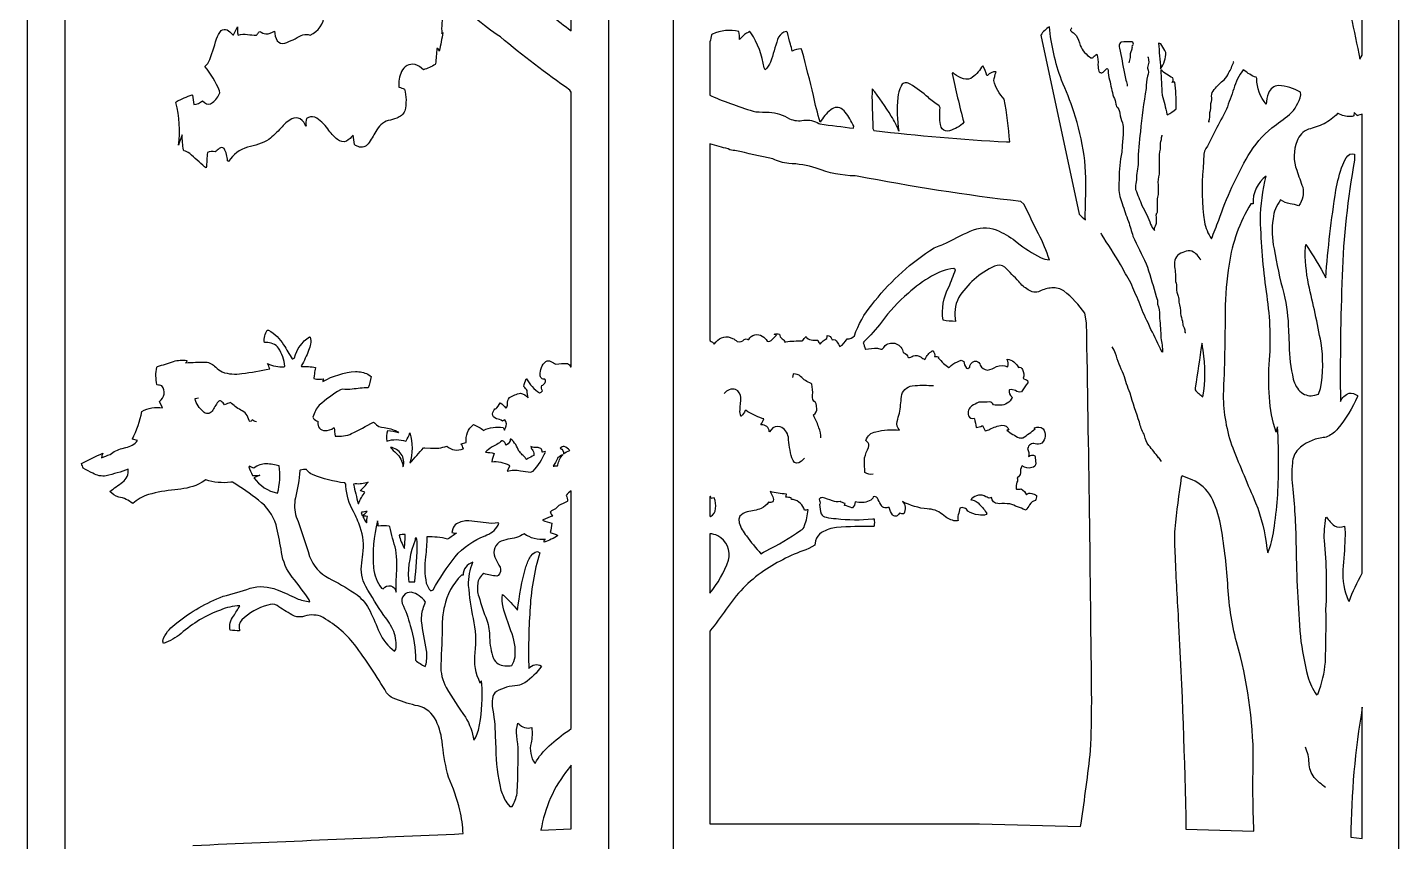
# Model space of a CAD drawing. Extents: x 1.4 to 96.1, y 1 to 80.1.
# Drawn here: x 2.65 to 21.57, y 53.07 to 64.31 of the extents above; entities that cross this region are included whole.
import ezdxf

# ---------------------------------------------------------------- set-up
doc = ezdxf.new("R2010")
doc.units = 0
doc.linetypes.add('0', pattern=[0])
doc.layers.add('1', color=7, linetype='0')

msp = doc.modelspace()

# ---------------------------------------------------------------- linework, layer by layer
at = {"layer": '1'}
for points in [[(11.56932, 78.646935), (21.569319, 78.646935), (21.569319, 44.646935), (11.56932, 44.646935)], [(10.668735, 77.227837), (10.668735, 48.229309), (10.654846, 48.229309), (10.654846, 48.20153), (2.654846, 48.20153), (2.654846, 77.200058), (2.668735, 77.200058), (2.668735, 77.227837)]]:
    msp.add_lwpolyline(points, close=True, dxfattribs=at)
msp.add_lwpolyline([(3.168756, 76.700058), (3.168735, 48.729309)], dxfattribs=at)
for points in [[(10.154846, 64.550964, -0.162757), (10.041735, 64.514702, -0.010674), (10.028127, 64.729584, 0.157896), (9.901481, 64.727455, -0.045033), (9.841554, 64.527824, -0.005219), (9.880856, 64.470871, 0.008967), (10.154847, 64.26001)], [(21.069321, 64.761543, -0.000981), (20.911131, 64.48893), (20.911066, 64.457695, -0.011173), (21.033001, 63.864746), (21.069321, 63.921837)], [(17.249842, 61.920036, 0.100163), (17.087967, 63.140121, 0.027543), (16.92046, 63.577469, -0.067171), (16.753811, 64.314934, 0.114804), (16.63419, 64.198769), (17.162764, 61.725967, 0.014521), (17.24828, 61.651127, -0.0051)], [(12.069321, 63.370453), (12.088329, 63.359161, 0.031385), (12.705088, 63.138737, 0.000107), (12.8857, 63.135452, -0.109896), (13.167524, 63.04459, 0.158277), (13.364192, 63.024509, -0.17065), (13.573618, 62.97818), (13.585233, 62.973595, 0.003348), (14.052308, 62.913666), (14.052522, 62.941315, 0.057819), (13.937481, 63.13472), (13.919243, 63.153633), (13.899688, 63.171181, 0.398328), (13.736124, 63.166359, 0.099756), (13.590723, 62.997337, -0.022349), (13.496992, 63.364952, 0.007461), (13.342733, 63.975212), (13.327813, 64.013237), (13.322147, 64.010857, 0.086717), (13.204415, 63.977051, 0.063661), (13.179306, 64.073196, -0.028603), (13.139137, 64.237), (13.124144, 64.250481), (13.087651, 64.239983, 0.168649), (13.002939, 64.139122, -0.005363), (12.905784, 63.827148, -0.097762), (12.83, 63.720154), (12.817112, 63.749428, 0.106955), (12.63482, 64.231743), (12.616924, 64.254013, -0.108147), (12.574242, 64.223595, 0.071363), (12.476318, 64.140144, 0.130551), (12.466951, 64.248741, 0.174691), (12.104049, 64.211723), (12.092855, 64.201622, -0.004814), (12.069321, 64.108063)], [(18.30394, 64.053497), (18.289936, 64.076416, 0.059691), (18.256699, 64.088608, -0.004296), (18.28676, 63.734764, 0.166981), (18.359692, 63.960976, 0.007286)], [(14.306502, 63.253792, -0.003689), (14.317975, 62.910942), (14.329966, 62.881081, 0.015155), (16.161404, 62.725197), (16.205271, 62.728096, 0.025062), (16.130892, 63.31282, -0.132265), (15.983809, 63.571114, -0.034209), (16.016205, 63.687378), (16.013876, 63.691498, 0.245853), (15.897068, 63.640411), (15.891581, 63.639755, 0.079566), (15.833492, 63.773155), (15.817593, 63.755547, -0.115548), (15.667976, 63.602306, -0.23398), (15.533131, 63.608025, -0.09322), (15.418298, 63.684586), (15.410714, 63.67128, 0.013932), (15.571315, 62.996666), (15.554553, 62.972595, -0.110857), (15.346691, 62.87257, -0.339878), (15.261304, 62.930305), (15.250331, 62.963676, -0.079973), (15.245975, 63.19545), (15.231438, 63.222374, -0.048651), (15.08276, 63.337303, 0.040929), (14.83166, 63.522049), (14.80486, 63.533569, 0.447184), (14.705684, 63.495262, 0.120964), (14.661656, 63.335739, 0.063765), (14.676276, 62.872757, 0.060256), (14.571996, 63.079914, 0.037644), (14.307389, 63.4589, 0.015604)], [(18.442535, 63.543831, 0.312411), (18.457216, 63.608665, -0.080263), (18.287724, 63.721077, -0.005912), (18.306551, 63.372276, -0.026829), (18.373066, 63.108017), (18.383127, 63.097031, 0.048766), (18.500158, 63.180176), (18.503141, 63.211906, 0.028969), (18.484482, 63.550926, 0.062568)], [(19.087776, 61.642906, -0.045711), (19.49531, 62.539463, -0.082075), (19.821623, 62.920197, 0.016334), (20.06514, 63.101856, 0.153611), (20.219631, 63.373383), (20.216146, 63.409271, 0.11766), (19.912001, 63.502815, 0.2984), (19.775797, 63.397263, 0.10632), (19.743288, 63.244453, -0.174127), (19.612457, 63.599937), (19.606184, 63.616211, -0.108324), (19.436735, 63.717308), (19.426922, 63.720718, 0.094207), (19.296782, 63.458401, -0.003124), (19.195061, 63.175117, 0.000859), (18.893663, 62.595573), (18.883284, 62.555763), (18.87742, 62.459389), (18.871714, 62.363007, 0.056867), (18.890114, 61.623234, 0.110379), (18.989, 61.388489, 0.002667)], [(21.069321, 63.100784), (21.06776, 63.106934), (21.003113, 63.087555), (21.000483, 63.086929), (20.958597, 63.130211), (20.957754, 63.129692), (20.952148, 63.084068, -0.164731), (20.904818, 63.074158, -0.127584), (20.736519, 63.118088), (20.728918, 63.115768, -0.069509), (20.541012, 62.973648, -0.029508), (20.324615, 62.898895, 0.230158), (20.169847, 62.737717, 0.184644), (20.164297, 62.332497, 0.000444), (20.24659, 62.097942, -0.221577), (20.190693, 61.843552, 0.06689), (20.072351, 61.868137, -0.09544), (19.942722, 61.92305, 0.153053), (19.837547, 61.664276, 0.088581), (19.851099, 61.250961, 0.023641), (19.986496, 60.630772, -0.055619), (20.049986, 60.128006), (20.059437, 59.919632, 0.053111), (20.117348, 59.451447, 0.159562), (20.229273, 59.263992, 0.219341), (20.412655, 59.227509), (20.466848, 59.24128), (20.49128, 59.322342, 0.085998), (20.499807, 59.95163, 0.012261), (20.32827, 60.755356, -0.058889), (20.283094, 61.272575), (20.291599, 61.30793, -0.026419), (20.564913, 60.84922, -0.02181), (20.705406, 62.058247, -0.042768), (20.798517, 62.408333, -0.07697), (20.869566, 62.533356), (20.898458, 62.555077), (20.929005, 62.562325), (20.961248, 62.553909), (20.962471, 62.471741, 0.037423), (20.790937, 60.878887, 0.012274), (20.767353, 59.142887, -0.188873), (20.886213, 59.258904, -0.149334), (21.002186, 59.22448), (21.00382, 59.212524, -0.067895), (20.732843, 58.768459, -0.103093), (20.590929, 58.658077, -0.082825), (20.510052, 58.641056, 0.159373), (20.183138, 58.48114, 0.160197), (20.103937, 58.29464, 0.070304), (20.11125, 57.930309, -0.022677), (20.154318, 57.132618, 0.015462), (20.214798, 55.900181, 0.036731), (20.317675, 55.345562, 0.066379), (20.436424, 55.091393), (20.461435, 55.113121, 0.070379), (20.559238, 55.544975, 0.011046), (20.568047, 56.272301, 0.038188), (20.545864, 57.221138, -0.053975), (20.567305, 57.538506), (20.574778, 57.547417, 0.076339), (20.684587, 57.427288, 0.259228), (20.824419, 57.422501, -0.047154), (20.829016, 57.248245, -0.018113), (20.799812, 56.818306, 0.113767), (20.875086, 56.39782), (20.889019, 56.381546, -0.054274), (21.069321, 56.771004)], [(12.069321, 59.99073), (12.071459, 59.978874, -0.127815), (12.129894, 59.93306), (12.156967, 59.964951, -0.382117), (12.380396, 60.013416, -0.055594), (12.447099, 59.971951, 0.347594), (12.54159, 59.996433, -0.295719), (12.59457, 59.998817), (12.606084, 59.99884, -0.442856), (12.791395, 60.043785, -0.14155), (12.85703, 59.976799, 0.358439), (12.927323, 59.995346, 0.035798), (12.982102, 60.054268), (12.987599, 60.056992), (12.956361, 60.073067, -0.096765), (13.030947, 60.071068, 0.284118), (13.068175, 60.007915, -0.139923), (13.102114, 59.961464), (13.115717, 59.966202, -0.042529), (13.342468, 59.977448), (13.351061, 59.981529, -0.126803), (13.396547, 60.038689, 0.297682), (13.467433, 59.992615, 0.050124), (13.549473, 59.989647), (13.557302, 59.986519, 0.095344), (13.5909, 59.933479, -0.116208), (13.683898, 60.011597, -0.008468), (13.68924, 60.054176, -0.36142), (13.751596, 60.000053), (13.756227, 59.994919, -0.350541), (13.824697, 59.962845, -0.039136), (13.863153, 59.899055, 0.128), (13.961026, 60.004799, 0.19162), (14.063287, 60.049591, -0.09236), (14.303467, 60.477345, -0.079688), (15.098185, 61.22337, -0.06051), (15.28199, 61.309036), (15.342354, 61.335556, -0.023081), (15.70777, 61.511547, -0.202156), (16.058035, 61.49165, -0.069756), (16.309643, 61.334663, 0.042427), (16.630913, 61.127522, 0.072614), (16.752527, 61.095284, 0.050049), (16.601686, 61.454426, -0.00279), (16.401934, 61.865971), (16.356802, 61.901749, -0.019585), (14.099786, 62.252884), (14.07352, 62.255905, -0.090418), (13.537372, 62.362541, 0.068815), (13.157455, 62.426682, -0.087144), (12.937433, 62.491409, -0.002966), (12.41527, 62.606224, -0.167422), (12.32208, 62.628815, -0.007668), (12.069321, 62.696487)], [(19.912416, 58.242981, 0.016287), (19.901142, 58.789993), (19.896883, 58.7855, 0.062995), (19.880724, 58.717987, -0.069075), (19.787931, 59.200954, -0.041583), (19.789936, 59.717648, 0.054903), (19.746704, 60.660637, -0.026981), (19.664371, 61.65057, -0.064009), (19.744982, 62.253159, 0.258413), (19.563046, 61.870544), (19.531584, 61.870544, 0.103131), (19.232279, 61.037197, 0.035277), (19.176569, 60.3881, -0.01058), (19.150211, 59.229958, 0.086395), (19.281363, 58.500427, 0.005848), (19.597343, 57.743469, -0.064727), (19.753136, 57.114517), (19.763855, 57.050819, 0.066837), (19.848125, 57.368786, 0.039925)], [(12.069321, 53.316681), (12.069668, 53.311562), (12.130439, 53.31424), (15.786989, 53.314262), (17.180555, 53.277168), (17.191479, 53.323135, 0.007198), (17.321114, 54.326805, 0.010029), (17.335993, 54.996071, 0.002322), (17.264275, 60.227699), (17.242947, 60.362816, 0.058605), (16.953669, 60.668671, 0.172896), (16.786833, 60.709042, 0.114438), (16.621731, 60.662819, -0.258335), (16.458109, 60.685001, -0.089137), (16.331085, 60.796543, 0.00859), (16.137861, 60.995232, 0.280836), (15.994655, 61.008347, 0.149953), (15.500108, 60.571922, 0.172567), (15.458578, 60.246048, -0.03371), (15.285209, 60.264206, -0.154997), (15.364525, 60.722073, 0.019443), (15.456803, 60.959763), (15.432882, 60.979416, 0.102359), (15.126909, 60.869492, 0.065161), (14.806775, 60.635597, 0.06478), (14.437012, 60.236523, -0.037796), (14.191308, 59.966385), (14.183938, 59.952942, -0.00684), (14.213027, 59.865692), (14.217363, 59.863625, -0.044656), (14.381377, 59.876961, 0.087398), (14.443532, 59.86306, 0.097893), (14.487803, 59.915138, -0.578862), (14.737037, 59.817787), (14.743866, 59.813393, -0.318946), (14.800395, 59.752609), (14.806923, 59.748505, 0.168916), (14.873863, 59.771305, -0.275873), (14.981657, 59.751884, -0.011379), (15.030866, 59.721153), (15.037894, 59.72776, -0.153167), (15.136272, 59.839615), (15.14535, 59.840256, -0.273319), (15.16943, 59.76149, -0.073666), (15.225593, 59.755611, -0.593162), (15.219063, 59.746635, -0.034386), (15.289813, 59.664658, -0.047231), (15.367505, 59.609001), (15.376349, 59.613937, -0.157518), (15.475159, 59.686653), (15.504075, 59.699306), (15.533478, 59.710785, -0.033305), (15.572646, 59.694771, 0.173208), (15.610519, 59.603188, 0.598656), (15.656962, 59.634026, -0.361686), (15.749063, 59.700607, -0.208126), (15.7989, 59.644863, 0.27207), (15.898576, 59.575066, 0.095989), (16.021893, 59.622784, -0.213716), (16.175022, 59.618584), (16.180029, 59.624641, 0.223651), (16.167749, 59.723701), (16.171577, 59.727524, -0.239281), (16.324177, 59.611526, -0.406093), (16.380911, 59.584366, -0.204428), (16.390869, 59.461739), (16.399702, 59.452873), (16.424055, 59.446114, -0.475787), (16.454008, 59.399445, -0.003672), (16.374626, 59.290161), (16.367697, 59.275238, -0.203004), (16.283552, 59.29174, 0.144888), (16.203476, 59.303802), (16.196878, 59.29705, 0.314773), (16.235653, 59.206223), (16.237612, 59.196426, -0.300148), (16.072481, 59.091, -0.057088), (15.979666, 59.095123, 0.327003), (15.927968, 59.137108, -0.059544), (15.789332, 59.132362), (15.776937, 59.130745, 0.002442), (15.684758, 59.081921, 0.325338), (15.637448, 58.944645, 0.347952), (15.712996, 58.90966), (15.718221, 58.903755, -0.034282), (15.740075, 58.784477, 0.148301), (15.827448, 58.808632, -0.074798), (15.864976, 58.737724, 0.145106), (15.931336, 58.760727, -0.048828), (16.0979, 58.816368, -0.319671), (16.193428, 58.752899, 0.012704), (16.165762, 58.745392, 0.052007), (16.335917, 58.640316, 0.138979), (16.386667, 58.642525, 0.048012), (16.554319, 58.765274, -0.36282), (16.546936, 58.776802, -0.310176), (16.667213, 58.764572, -0.38855), (16.648935, 58.56826, -0.25677), (16.556387, 58.558281, 0.436704), (16.452648, 58.492355, -0.148996), (16.464972, 58.382378, -0.343772), (16.553391, 58.390053), (16.55826, 58.38269, 0.061898), (16.56636, 58.290337, -0.367183), (16.510056, 58.228748, -0.228908), (16.378294, 58.254616), (16.370792, 58.25135, 0.12037), (16.352446, 58.155483, -0.212619), (16.309795, 58.090187, -0.207773), (16.304407, 58.029579, 0.095974), (16.29274, 57.93782), (16.296934, 57.933838, 0.128234), (16.364584, 57.934105, -0.138442), (16.438042, 57.852997, -0.340949), (16.508333, 57.871555, -0.09664), (16.575235, 57.844505, -0.03828), (16.55962, 57.774017, 0.238606), (16.480015, 57.716709, 0.006623), (16.431126, 57.641785), (16.417919, 57.645004, 0.023963), (16.207163, 57.727425, 0.048202), (16.059488, 57.730072), (16.039845, 57.731834, -0.393246), (15.952715, 57.815445, -0.303367), (15.896296, 57.819317), (15.877662, 57.828224, 0.347697), (15.679752, 57.797268, 0.275186), (15.683746, 57.783871, -0.178935), (15.790071, 57.721745, -0.073208), (15.888452, 57.594345), (15.881747, 57.583389, -0.158263), (15.773664, 57.575523, -0.106308), (15.626184, 57.627701, 0.430303), (15.516556, 57.668526, -0.101708), (15.493123, 57.578659, 0.134939), (15.492385, 57.499481), (15.479699, 57.492844, -0.172473), (15.320364, 57.550873), (15.27259, 57.585175, 0.17598), (15.068123, 57.65826, -0.091335), (14.725267, 57.759361, -0.244475), (14.762058, 57.68174, -0.134899), (14.74652, 57.591766, -0.125146), (14.686713, 57.598381), (14.670143, 57.580704, -0.51561), (14.589934, 57.577953, -0.144337), (14.542973, 57.678551), (14.522642, 57.677925, -0.440991), (14.428146, 57.719063, -0.010944), (14.379712, 57.80891, 0.305995), (14.323626, 57.827171, -0.249914), (14.268566, 57.770107, -0.170873), (14.072308, 57.756424, -0.226691), (14.034313, 57.674934), (14.028339, 57.674088, 0.045407), (13.926682, 57.706795, -0.147262), (13.934206, 57.732903, 0.025072), (13.864212, 57.760353, -0.197938), (13.761319, 57.77026, 0.024843), (13.6182, 57.815502, 0.227927), (13.576084, 57.794579, -0.16016), (13.588101, 57.72245), (13.580852, 57.719986, 0.056128), (13.605326, 57.592014, 0.251856), (13.673368, 57.54631, 0.058156), (13.810459, 57.526497, 0.057587), (14.31655, 57.523018), (14.333069, 57.522179, -0.096915), (14.333621, 57.422585), (14.32425, 57.415863, 0.020051), (13.817421, 57.403114, 0.094391), (13.6106, 57.334442, 0.17057), (13.525029, 57.219543), (13.515153, 57.157227), (13.434323, 57.111076, 0.064347), (12.812733, 56.804855, 0.094218), (12.293041, 56.273659, -0.01006), (12.069321, 55.971802)], [(18.872662, 59.849724), (18.866707, 59.897774), (18.860477, 59.946007), (18.854761, 59.937202, -0.002596), (18.763065, 59.33252), (18.761108, 59.301758, 0.054563), (18.870726, 59.206284, 0.079748)], [(7.741718, 58.426537, -0.202696), (7.835055, 58.247772), (7.837648, 58.242111, 0.467772), (7.661973, 58.50901, 0.021043)], [(9.616239, 58.385857, -0.030191), (9.537136, 58.343506), (9.529365, 58.351158, 0.120529), (9.478161, 58.406921, 0.134436), (9.432705, 58.455147, 0.15011), (9.322507, 58.623405), (9.3148, 58.623146, -0.302651), (9.26494, 58.54174), (9.255566, 58.541222, 0.225363), (9.210197, 58.599236), (9.198634, 58.598465, -0.051025), (9.055991, 58.50927, 0.067491), (8.975741, 58.442986, -0.027303), (9.093104, 58.425667, 0.035732), (9.061687, 58.310883, -0.151515), (9.298922, 58.262161), (9.302975, 58.251038), (9.282043, 58.19825), (9.274312, 58.180237, -0.126659), (9.458175, 58.184849, 0.015159), (9.596825, 58.165733), (9.629545, 58.178009, 0.083569), (9.799456, 58.444626), (9.797804, 58.45256, -0.011434), (9.759773, 58.441872), (9.755955, 58.444229, 0.485375), (9.685285, 58.504776, -0.082143), (9.59993, 58.518562, 0.107129), (9.627014, 58.464684, -0.11898), (9.642008, 58.394226)], [(10.005881, 58.499039, -0.341075), (10.048987, 58.416023, -0.11481), (10.13678, 58.464935, 0.140759), (10.058782, 58.519718, 0.242851)], [(5.812017, 58.118851, 0.064578), (5.862347, 58.125061, -0.034603), (5.779438, 58.090271, 0.193096), (6.105327, 57.877045, 0.095536), (6.128189, 58.255768, 0.020846), (5.950496, 58.283138, 0.175949), (5.77989, 58.2201, -0.069266), (5.717214, 58.250488), (5.710194, 58.242149, 0.062198), (5.759501, 58.122337, 0.02891)], [(9.972651, 58.368355), (9.96515, 58.357155, -0.053476), (9.905519, 58.247154, -0.04762), (9.966719, 58.254799), (9.973844, 58.268044, -0.144411), (10.039668, 58.406807, 0.078096)], [(7.152132, 57.622841, -0.1052), (7.046683, 57.974037), (7.048579, 58.000748), (7.03169, 58.017265, -0.063922), (6.588049, 58.133369, -0.090328), (6.509921, 58.192337), (6.504835, 58.204865, 0.071837), (6.418067, 58.191811), (6.414515, 58.187225, -0.043611), (6.350872, 57.810768, 0.124987), (6.361868, 57.551796, -0.020403), (6.54763, 57.004116, 0.185255), (6.811219, 56.703957), (6.855542, 56.678207, -0.041525), (7.201605, 56.473248, -0.118205), (7.38104, 56.245747, -0.024214), (7.5095, 55.955296, 0.130798), (7.71904, 55.69664), (7.738989, 55.720093, 0.100618), (7.709064, 55.964966, 0.066831), (7.572301, 56.187943, -0.011207), (7.321348, 56.587734, -0.160854), (7.265978, 56.913147), (7.281227, 57.035858, 0.132474), (7.244672, 57.407665, 0.037794)], [(18.721035, 58.059464, 0.011459), (18.583933, 58.116028), (18.572168, 58.098721, 0.012629), (18.482014, 57.386272, 0.033158), (18.484089, 57.055855, 0.006033), (18.530195, 56.143738, -0.009168), (18.636211, 53.238396), (19.574547, 53.213387, -0.018762), (19.565641, 54.200024, 0.069265), (19.333769, 55.822723, -0.050368), (19.211718, 56.628735, 0.025392), (19.114956, 57.448154, 0.057585), (18.985441, 57.824524, 0.16811)], [(7.251058, 57.910561), (7.252744, 57.916695, 0.028998), (7.353499, 58.026779, -0.106716), (7.174624, 58.004532), (7.153977, 57.999687, 0.010514), (7.217638, 57.7323), (7.225053, 57.732498, -0.075886), (7.311433, 57.892509, -0.054591)], [(10.122164, 54.602402), (10.154846, 54.626724), (10.154846, 57.884796), (10.154029, 57.91053, 0.09402), (10.088051, 57.846054, -0.076995), (10.104787, 57.765678), (10.101751, 57.761475, 0.026657), (9.986418, 57.704643, -0.117522), (9.88509, 57.632042), (9.86702, 57.61528, 0.064436), (9.898848, 57.557724, 0.049137), (9.76749, 57.509201), (9.760785, 57.501793, -0.004172), (9.886951, 57.461288, -0.020673), (9.867252, 57.333618, -0.040939), (9.973658, 57.292229, -0.074403), (9.78334, 57.201195, -0.358075), (9.799636, 57.238693, -0.176532), (9.507998, 57.314201, -0.10951), (9.283147, 57.240578, 0.074045), (9.163105, 57.199387, 0.386152), (9.115246, 56.964321, 0.025479), (9.175989, 56.857098, -0.309956), (9.147702, 56.739853), (9.13133, 56.731926, -0.066838), (8.952301, 56.767204, 0.23747), (8.866353, 56.623459, 0.126781), (8.881564, 56.451973, 0.028875), (8.993363, 56.12291, -0.080119), (9.030902, 55.884151, 0.075059), (9.082755, 55.595673, 0.276517), (9.23935, 55.493896, 0.090466), (9.335661, 55.499664), (9.366398, 55.554008), (9.380771, 55.616646, 0.128166), (9.322991, 55.977291, -0.019832), (9.216518, 56.303917, -0.072549), (9.206925, 56.476868), (9.220113, 56.469513, -0.028299), (9.41692, 56.261017, -0.039197), (9.531035, 56.85989, -0.048114), (9.595622, 57.00341), (9.624804, 57.039932), (9.656757, 57.063004), (9.691602, 57.070549), (9.723581, 57.053932, 0.063746), (9.586671, 56.253944, 0.023251), (9.570457, 55.456135, -0.390921), (9.747598, 55.489227, -0.092732), (9.515722, 55.260117, -0.067485), (9.415545, 55.221382, 0.123104), (9.125807, 55.139603, 0.226242), (9.069227, 55.038139, 0.0812), (9.067545, 54.930557, -0.039267), (9.109176, 54.526894), (9.116128, 54.350006, 0.054846), (9.186461, 53.779182, 0.06202), (9.26633, 53.602364), (9.30808, 53.551666), (9.341028, 53.55307, 0.10268), (9.409031, 53.733917, 0.028537), (9.418779, 54.081871, 0.061429), (9.40464, 54.524818, -0.09837), (9.420074, 54.700546), (9.431728, 54.694397, 0.289338), (9.611302, 54.641518, -0.083748), (9.603517, 54.429153, 0.235284), (9.658222, 54.14576, -0.09351), (9.85309, 54.387455, -0.040764)], [(12.936493, 57.82415, -0.268026), (12.936172, 57.754791, -0.157002), (12.878441, 57.750214, -0.108315), (12.778708, 57.665207, -0.045754), (12.582946, 57.620308, 0.169594), (12.484468, 57.55809), (12.470313, 57.515625), (12.474026, 57.467049, 0.097513), (12.572335, 57.287655, 0.02383), (12.773273, 57.04129), (12.808434, 57.061958), (12.844093, 57.081753, 0.040405), (13.321705, 57.364899, 0.302549), (13.373732, 57.429634, 0.083784), (13.422878, 57.648117, -0.068033), (13.373759, 57.6409, 0.283111), (13.217563, 57.78775), (13.196964, 57.78788), (13.19184, 57.813446, 0.034741), (13.117616, 57.82132, 0.035884), (13.127702, 57.861374), (13.123862, 57.864426, -0.061488), (12.902421, 57.899353, -0.040932)], [(12.06932, 57.556808), (12.076309, 57.556152, 0.316821), (12.148333, 57.664124, 0.125031), (12.127942, 57.811676, 0.082708), (12.085693, 57.803802, -0.010258), (12.079423, 57.830223, 0.093631), (12.069321, 57.825523)], [(15.675052, 57.78492), (15.67005, 57.788055, 0.757973)], [(7.31881, 57.601585), (7.330333, 57.613472), (7.342297, 57.624901, -0.006026), (7.267597, 57.613556), (7.257608, 57.608963, 0.015752), (7.279448, 57.557945, -0.003096)], [(7.303903, 57.55899), (7.294622, 57.558632), (7.285703, 57.557747), (7.282363, 57.551735, 0.038771), (7.331187, 57.465126), (7.334768, 57.469917, -0.021908), (7.343825, 57.556282, 0.033826)], [(7.744502, 56.715714, 0.049105), (7.737104, 57.095795, -0.016963), (7.653386, 57.413345), (7.643891, 57.419296, 0.081147), (7.493371, 57.422668, 0.051584), (7.484951, 57.49295, 0.080607), (7.427449, 56.844807, 0.122283), (7.538116, 56.564232), (7.561937, 56.557793, -0.690494), (7.741762, 56.509583, -0.019131)], [(8.147385, 56.997849, 0.083555), (8.156175, 56.636204, 0.113102), (8.217851, 56.529335), (8.2498, 56.542053, -0.035457), (8.555782, 56.999123, -0.12449), (8.968099, 57.28904), (8.993124, 57.300751, 0.212332), (9.159882, 57.460907), (9.145829, 57.468239), (9.106366, 57.461166), (9.061744, 57.459648, -0.009715), (8.744848, 57.493153, 0.139861), (8.573138, 57.454037, 0.149122), (8.523468, 57.385254), (8.511685, 57.333603, 0.1902), (8.573622, 57.326721, -0.048309), (8.450432, 57.243774, 0.064647), (8.165775, 57.272842, -0.024845)], [(12.069321, 56.495155, 0.086335), (12.325699, 56.949478, 0.346892), (12.179205, 57.288681, 0.106568), (12.069321, 57.31543)], [(7.807863, 57.302635, 0.024667), (7.780645, 57.298363, 0.058152), (7.854786, 57.114563, 0.011649), (7.867459, 57.306656, 0.013442)], [(7.996924, 56.654732, 0.034979), (8.03229, 57.204987), (8.026603, 57.240868), (8.018983, 57.26088), (8.002678, 57.256882), (8.002091, 57.256508), (8.002091, 57.228157, 0.103729), (7.909708, 56.687874), (7.914194, 56.654587, 0.044727)], [(8.922489, 55.243401), (8.920155, 55.279892, 0.503406), (8.917232, 55.285904, 0.163508), (8.902385, 55.253082, -0.149279), (8.830458, 55.675163, 0.090243), (8.806176, 56.146759, -0.027498), (8.741196, 56.603603, -0.098792), (8.798481, 56.923531, 0.330017), (8.664532, 56.74366), (8.641032, 56.74366, 0.149803), (8.407244, 56.311371, 0.051132), (8.375665, 56.077202, -0.015798), (8.355596, 55.507717, 0.121773), (8.429631, 55.193184, 0.017767), (8.697066, 54.782856, -0.101457), (8.81095, 54.469521), (8.828245, 54.485603, 0.088649), (8.892833, 54.680912, 0.062194)], [(7.935036, 56.048317, -0.079516), (8.008028, 55.569298, 0.063344), (8.142099, 55.485641), (8.154456, 55.518913, 0.082523), (8.16036, 55.704453, -0.020928), (8.091542, 56.110718, -0.096852), (8.120384, 56.305298), (8.143898, 56.374107, 0.195064), (7.947967, 56.508678, 0.533081), (7.824849, 56.354965, -0.045555)], [(21.069321, 54.924393, 0.039504), (20.909462, 53.127892), (21.069321, 53.110939)], [(10.154846, 53.244057), (10.154846, 54.122475), (10.113237, 54.067993, 0.126527), (9.73836, 53.22541)]]:
    msp.add_lwpolyline(points, format="xyb", close=True, dxfattribs=at)
for points in [[(8.392078, 64.510574, 0.063499), (8.370824, 64.216011, -0.077887), (8.385717, 64.233528, -0.010005), (8.336439, 63.978737, 0.456342), (8.301983, 64.015839, -0.014006), (8.283709, 63.803246), (8.279495, 63.795135, -0.076715), (8.11692, 63.720032, 0.135585), (8.001752, 63.792599, 0.359384), (7.815931, 63.695499, 0.157214), (7.780417, 63.479889, -0.004293), (7.85499, 63.454254, -0.133835), (7.860085, 63.155037, -0.231377), (7.748758, 63.053791, -0.055737), (7.63302, 63.019463, 0.209176), (7.460505, 62.867439, -0.010667), (7.356697, 62.69722, -0.324472), (7.218439, 62.659851), (7.182548, 62.674843), (7.165269, 62.688438), (7.147632, 62.816772, -0.095405), (7.054915, 62.734509, -0.29332), (6.934103, 62.758293, -0.08278), (6.798541, 62.904915, 0.115505), (6.618717, 63.0658, 0.238603), (6.503238, 63.049324, 0.100791), (6.49826, 62.941528, 0.138258), (6.418836, 63.042812, 0.276856), (6.301661, 63.041088, 0.103464), (6.15149, 62.916069, -0.03034), (5.985273, 62.758606, -0.077819), (5.69162, 62.651821, 0.179915), (5.430771, 62.455032), (5.417085, 62.464745, 0.110147), (5.366959, 62.63221, 0.41696), (5.301653, 62.631828, 0.054269), (5.244572, 62.58696, 0.133465), (5.138115, 62.579994, -0.000042), (5.121638, 62.365456), (5.109303, 62.371887), (5.097595, 62.379326, 0.013879), (4.893105, 62.565361, 0.096205), (4.811897, 62.603294), (4.805718, 62.613548, -0.017818), (4.788777, 62.820648, 0.013689), (4.737875, 62.677757, 0.099198), (4.703325, 63.268608), (4.707014, 63.280014, -0.047869), (4.929634, 63.374969), (4.932481, 63.369286), (4.949721, 63.241341, 0.172422), (5.067858, 63.293533), (5.097153, 63.268509, 0.375526), (5.209146, 63.267834, 0.146104), (5.309011, 63.403175), (5.303416, 63.428551, 0.091249), (5.101862, 63.764999, 0.115055), (5.154911, 63.823349, 0.026994), (5.262484, 64.147324, -0.085577), (5.329545, 64.261681, -0.304759), (5.408553, 64.270638), (5.446391, 64.245621), (5.489489, 64.201805), (5.497844, 64.201622, -0.019662), (5.554942, 64.313248, 0.102316), (5.560615, 64.200302, -0.132612), (5.689658, 64.208458, 0.032979), (5.815973, 64.198311, 0.296731), (5.830457, 64.217819, -0.18351), (5.860639, 64.250336, 0.117529), (5.943466, 64.214539, 0.144675), (6.061645, 64.253609, 0.10901), (6.100653, 64.121986, 0.302122), (6.203535, 64.086128, 0.031745), (6.432089, 64.193085, -0.109662), (6.529638, 64.208031), (6.557316, 64.197502, 0.258813), (6.752864, 64.478462, 0.100211)], [(4.937515, 53.014683, 0.000296), (8.664075, 53.176922, 0.062124), (8.61832, 53.501945, 0.047747), (8.464713, 53.958733), (8.449228, 54.00618, -0.036499), (8.375562, 54.452076, 0.087075), (8.272095, 54.775097, 0.22255), (8.004699, 54.947971, -0.034026), (7.700292, 55.046898, -0.102572), (7.609629, 55.12204, 0.022588), (7.167537, 55.787994, 0.099666), (6.698749, 56.177879, 0.162715), (6.44761, 56.171227, -0.194072), (6.303806, 56.197952, -0.034732), (6.10073, 56.326168, 0.217603), (5.970566, 56.331123, 0.119625), (5.610281, 56.128002, 0.245295), (5.581189, 55.982513), (5.579641, 55.975929, -0.020259), (5.45198, 55.984543, -0.238289), (5.498434, 56.180466, 0.007035), (5.584168, 56.320526, 0.099924), (5.316077, 56.263195, 0.093803), (4.77422, 55.939064, -0.078232), (4.533702, 55.802307), (4.523995, 55.833702), (4.533118, 55.876404, -0.125138), (4.714163, 56.085102, -0.075415), (5.354486, 56.453949, 0.024594), (5.725805, 56.564598, -0.171711), (6.101442, 56.541443, -0.021915), (6.368984, 56.423893, 0.065322), (6.551721, 56.377388), (6.540742, 56.40419), (6.52321, 56.43412, 0.01007), (6.277023, 56.758873, -0.120318), (6.15308, 57.1017, 0.014111), (6.085209, 57.437374, 0.163732), (5.842268, 57.778404, 0.030905), (5.484781, 58.027855), (5.459845, 58.027435, -0.107992), (5.11393, 58.059555), (5.067354, 58.026695), (5.015792, 57.998672, -0.080451), (4.687669, 57.923409, 0.040111), (4.325469, 57.858055, 0.102629), (4.107529, 57.732857, 0.140058), (3.913682, 57.821751, -0.136153), (3.792842, 57.901062, -0.019167), (3.96816, 58.027355, 0.242863), (4.046716, 58.205948, -0.025518), (3.740708, 58.115681, -0.173052), (3.558761, 58.151356, -0.003047), (3.424618, 58.220299, -0.043096), (3.402817, 58.284286, -0.027256), (3.697303, 58.427612, 0.160895), (3.678648, 58.362335, -0.049622), (3.794422, 58.408607, -0.116045), (3.962876, 58.493301), (4.010798, 58.50708, 0.165719), (4.174832, 58.601982), (4.104333, 58.620697), (4.10208, 58.624702, 0.072219), (4.232624, 59.004532, -0.171803), (4.519587, 59.055038), (4.47748, 59.143105, 0.42763), (4.510493, 59.356987, 0.021267), (4.445203, 59.372307), (4.441287, 59.375801, -0.103846), (4.438892, 59.614243), (4.44792, 59.625084, 0.021226), (4.670945, 59.695904, -0.095907), (4.853791, 59.709267, -0.341785), (4.837615, 59.675415, -0.018277), (5.112906, 59.68652, -0.178048), (5.251911, 59.615688, 0.040405), (5.342081, 59.549255, 0.121708), (5.612667, 59.527645, 0.030276), (5.997483, 59.594879, 0.029413), (5.968405, 59.66745, 0.134747), (6.197774, 59.619148), (6.207103, 59.630028, 0.108821), (6.119279, 59.87793, 0.251476), (5.944348, 59.956108), (5.923234, 59.958336, -0.16599), (5.963347, 60.127655), (5.980134, 60.12574, -0.14066), (6.188843, 59.923615, -0.018464), (6.304975, 59.729454, 0.123881), (6.340818, 59.746147, -0.186792), (6.544757, 60.033997), (6.557051, 60.028351, -0.16308), (6.534184, 59.846214, -0.037039), (6.433284, 59.63562), (6.434115, 59.623276, -0.060954), (6.629376, 59.612564), (6.629039, 59.605537, 0.054947), (6.612844, 59.525562), (6.608765, 59.495285), (6.604834, 59.464989), (6.60734, 59.459457, 0.124265), (6.745849, 59.455521, 0.315054), (6.730974, 59.418701, -0.109894), (7.181926, 59.55537, -0.10246), (7.351887, 59.518021), (7.383343, 59.497566), (7.395658, 59.484596, -0.044069), (7.354497, 59.329391, 0.046641), (7.136338, 59.309994, -0.053103), (6.997481, 59.311768), (6.973179, 59.302246, 0.054342), (6.681126, 59.089428, 0.119556), (6.594173, 58.927761), (6.595564, 58.918148), (6.599153, 58.909122, 0.137596), (6.661211, 58.870605), (6.662588, 58.853348, 0.47633), (6.75905, 58.741039, 0.196642), (6.878862, 58.780075), (6.884965, 58.780441, -0.00551), (6.89991, 58.66478, 0.12634), (7.127571, 58.698257, 0.012344), (7.426704, 58.856445), (7.444235, 58.847412, 0.236906), (7.576924, 58.781265, -0.08322), (7.755232, 58.729568, -0.073439), (7.775237, 58.711296, 0.028963), (7.623509, 58.738533, 0.166753), (7.613838, 58.594528, -0.169736), (7.874765, 58.59301), (7.880604, 58.596947, 0.009622), (7.930754, 58.707016, -0.151741), (7.928365, 58.289093), (7.936622, 58.293118, -0.000543), (8.119617, 58.502148), (8.13851, 58.503494), (8.215024, 58.498497, 0.108761), (8.438538, 58.525047, 0.273707), (8.667535, 58.486732), (8.668724, 58.491394, 0.080395), (8.63675, 58.556961), (8.640219, 58.55851), (8.708796, 58.574959, -0.273233), (8.810347, 58.825623, 0.071627), (8.883565, 58.788105, -0.064883), (8.945809, 58.743217, -0.16436), (9.216619, 58.781532, -0.053231), (9.233965, 58.74762), (9.24112, 58.762062), (9.247883, 58.776691, 0.32209), (9.23833, 58.890594, 0.031099), (9.209856, 58.870285, 0.137069), (9.124048, 58.90329, -0.280646), (9.06848, 58.973724, -0.090476), (9.103236, 59.041786, -0.35481), (9.111988, 59.036476, 0.094792), (9.174667, 59.123886, -0.129202), (9.253848, 59.050545, 0.311202), (9.276298, 59.109112, -0.184482), (9.305697, 59.194817, -0.090735), (9.456267, 59.2556, -0.15711), (9.562956, 59.193336, -0.104852), (9.550277, 59.292976, 0.022792), (9.502748, 59.350975, -0.070438), (9.537086, 59.453629), (9.5407, 59.454666, 0.114475), (9.718451, 59.259453, 0.125514), (9.761431, 59.289474, -0.27389), (9.750673, 59.364128, 0.416604), (9.798526, 59.443954), (9.793077, 59.449577, -0.480076), (9.72925, 59.506645, -0.235936), (9.806653, 59.69479, -0.289978), (9.875296, 59.693714, -0.039409), (9.943526, 59.655678, -0.077115), (10.104359, 59.664608, -0.267592), (10.147333, 59.618095), (10.154536, 59.620293), (10.154846, 59.624207), (10.154846, 63.410698), (10.138188, 63.439384, -0.021475), (9.178917, 64.173332, -0.03459), (8.831957, 64.436356, -0.050657)], [(17.06354, 64.300377, -0.00976), (17.041517, 64.270378), (17.04446, 64.262566, -0.020749), (17.121323, 64.193817, -0.056351), (17.178125, 64.057137, 0.154827), (17.325199, 63.885769, 0.363803), (17.360497, 63.900143, -0.017424), (17.406265, 63.937569, -0.1141), (17.4223, 63.788578, 0.058382), (17.435068, 63.699627, 0.549613), (17.502407, 63.694843, 0.026779), (17.544588, 63.738346, -0.501321), (17.56204, 63.709278, 0.076455), (17.582588, 63.583076, -0.00153), (17.634508, 63.34536, -0.148501), (17.669548, 63.245975), (17.673037, 63.229961), (17.67791, 63.214317, -0.204006), (17.723423, 63.119606, 0.075323), (17.761333, 62.986221, -0.082486), (17.766174, 62.789303, 0.005165), (17.751377, 62.585396, 0.059503), (17.714863, 62.213036), (17.711624, 62.142708, 0.117999), (17.744196, 61.916138), (17.758293, 61.87315, 0.020617), (17.84337, 61.627861, -0.011487), (17.90452, 61.424652, 0.004571), (18.088291, 61.042896), (18.105907, 60.997646, -0.008705), (18.224804, 60.591118, -0.121174), (18.245794, 60.484772, -0.109382), (18.271076, 60.329636), (18.271412, 60.289825, -0.019598), (18.290882, 60.018684, -0.062072), (18.311958, 59.821068), (18.304832, 59.828606, 0.010941), (18.153696, 60.13586), (18.134508, 60.180557), (18.11685, 60.225883, -0.046087), (17.991062, 60.514221, -0.012731), (17.876791, 60.779938, -0.014481), (17.733955, 61.033871, -0.000377), (17.472368, 61.451332), (17.466318, 61.467041)], [(17.855206, 63.814262, -0.004843), (17.870216, 63.892075, -0.151747), (17.890711, 63.997627, 0.088354), (17.896345, 64.05201, 0.406009), (17.903984, 64.102821), (17.896145, 64.105484, 0.027084), (17.743189, 64.102821, 0.33836), (17.716869, 64.057899, 0.069629), (17.718262, 64.020912, -0.011765), (17.786329, 63.668938, -0.050698), (17.806896, 63.575287, -0.119977), (17.827428, 63.49482)], [(18.105206, 63.897598), (18.115976, 63.895378, -0.147256), (18.107115, 63.753998), (18.107685, 63.744469, -0.219808), (18.105906, 63.634277, 0.083927), (18.088766, 63.46331, 0.02366), (18.008783, 62.865791, 0.045364), (17.979067, 62.445251), (17.976328, 62.410759, 0.044862), (17.951015, 62.174248, 0.104707), (17.941381, 62.069328, 0.002816), (18.029188, 61.844933, -0.056101), (18.147856, 61.589317, 0.080813), (18.202698, 61.501724, -0.133302), (18.226166, 61.587223), (18.23032, 61.603989, 0.027279), (18.22646, 61.713902, -0.150318), (18.244558, 61.757004, -0.008963), (18.243315, 61.93959), (18.246464, 61.96048, 0.143607), (18.258032, 62.037064), (18.257946, 62.130951, -0.109183), (18.270836, 62.2808), (18.271749, 62.292664), (18.271801, 62.477173, -0.091142), (18.28517, 62.6269), (18.284014, 62.652, -0.098911), (18.297983, 62.758579, 0.026586), (18.302261, 62.811497, -0.319506), (18.313542, 62.814263)], [(18.952429, 63.022598), (18.952431, 62.999603), (18.952707, 63.009804, 0.089534), (18.964865, 63.128479, 0.106555), (18.979906, 63.255936, 0.145636), (18.990215, 63.357967, -0.18641), (19.026268, 63.446087, -0.06097), (19.164778, 63.583237, 0.10435), (19.224983, 63.674648, 0.012754), (19.297691, 63.825089), (19.285761, 63.828148)], [(18.841318, 61.092041, 0.183918), (18.71813, 61.214699, 0.185348), (18.615757, 61.206978), (18.591196, 61.198753, 0.361996), (18.477571, 61.036324), (18.479334, 61.002304, -0.041461), (18.493887, 60.799248, -0.166081), (18.504959, 60.707581, 0.108904), (18.528421, 60.597, -0.092427), (18.536074, 60.514824, -0.07403), (18.562115, 60.355518, 0.066328), (18.590845, 60.249733), (18.590582, 60.234303, 0.158651), (18.611219, 60.160065, -0.119339), (18.620293, 60.096725, 0.341527), (18.632982, 60.092049)], [(18.29965, 58.314262, 0.124914), (18.257746, 58.365379, 0.023451), (18.123129, 58.535778, -0.120747), (18.066298, 58.672195), (18.059006, 58.690445, -0.09137), (17.996075, 58.855034, -0.011217), (17.865406, 59.255318, -0.027271), (17.776814, 59.517624, -0.053479), (17.665512, 59.805435, 0.035115), (17.619095, 59.897598)], [(13.598588, 58.638878, 0.106073), (13.573867, 58.778885, 0.04706), (13.509192, 58.928162), (13.500027, 58.959023, 0.312447), (13.543145, 59.048576, 0.084624), (13.528156, 59.127876, -0.364098), (13.486526, 59.228981, 0.083865), (13.473754, 59.383194), (13.468383, 59.39003, -0.134167), (13.321382, 59.489086, 0.206579), (13.222373, 59.521667), (13.218184, 59.516891), (13.209698, 59.472214)], [(13.376365, 58.361099), (13.332023, 58.316391), (13.2945, 58.293518), (13.263161, 58.289581), (13.237369, 58.30172), (13.216488, 58.327049), (13.199883, 58.362694, -0.048012), (13.151931, 58.650627, 0.254774), (13.038841, 58.794144, 0.309005), (12.912895, 58.751411), (12.893131, 58.723114), (12.88798, 58.726288, 0.431152), (12.777471, 58.81797), (12.773802, 58.820343, 0.002195), (12.812503, 58.902237), (12.788607, 58.907921, -0.04516), (12.567734, 59.015396), (12.555905, 59.017319, -0.079152), (12.502696, 58.93869), (12.496377, 58.939491, -0.129888), (12.486122, 59.027241, -0.007236), (12.497762, 59.196857, 0.250033), (12.424701, 59.306969, 0.325834), (12.265255, 59.249992)], [(14.32081, 58.138878, -0.243448), (14.207769, 58.164001, -0.021312), (14.203341, 58.36599, -0.071772), (14.25926, 58.507183, 0.326036), (14.235537, 58.587433), (14.220329, 58.604004, -0.279511), (14.357884, 58.7244, -0.096333), (14.684694, 58.746407, -0.274861), (14.654058, 58.867039, -0.046121), (14.684243, 58.981201, 0.026633), (14.710424, 59.209396, -0.338424), (14.860792, 59.35762), (14.900229, 59.363525, -0.024999), (15.154142, 59.361099)], [(5.813438, 58.861099, -0.209746), (5.7549, 58.889893, -0.426448), (5.717812, 58.86837), (5.711856, 58.881447, 0.252092), (5.597863, 59.023121, -0.066334), (5.454242, 59.129242, 0.010326), (5.375199, 59.093941, 0.074682), (5.327491, 59.146545, 0.307934), (5.284266, 59.138908, 0.01132), (5.201829, 59.006092, -0.450647), (5.078033, 59.001476, -0.142396), (4.966556, 59.178841), (4.969635, 59.182869), (5.015857, 59.194435)], [(20.56354, 53.814262, -0.049496), (20.404781, 53.953114, -0.161905), (20.334143, 54.151779, 0.093463), (20.285761, 54.36982)]]:
    msp.add_lwpolyline(points, format="xyb", dxfattribs=at)

doc.saveas('drawing.dxf')
